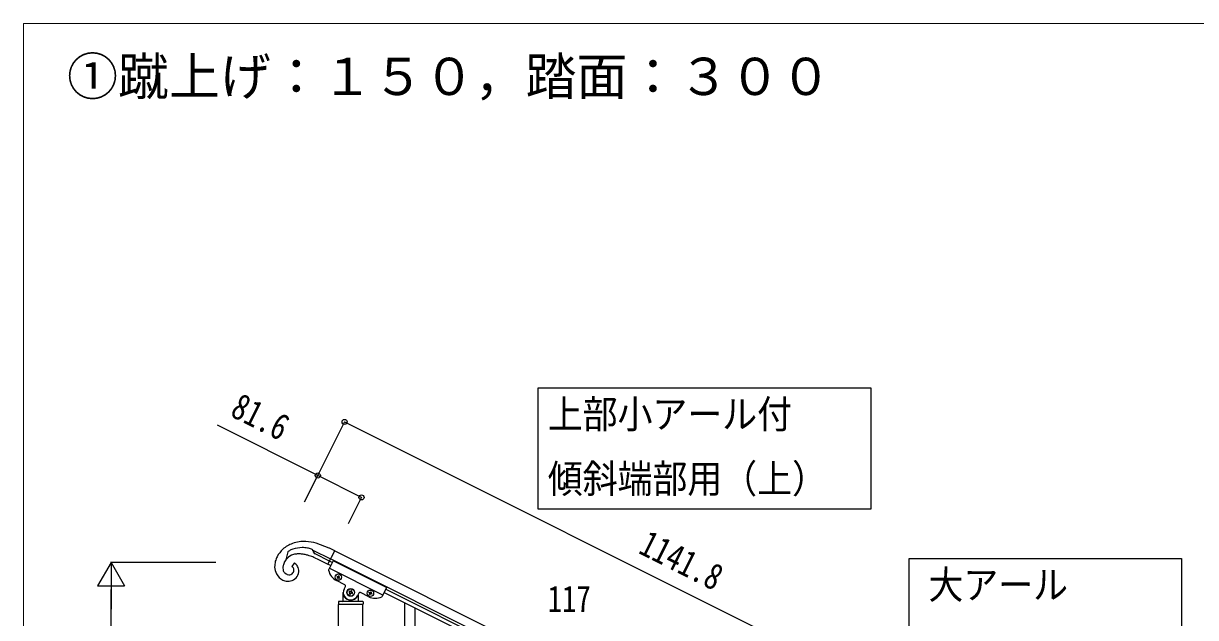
# Model space of a CAD drawing. Units: millimetres, scale not verified. Extents: x -4015 to 4015, y -2862 to 2860.
# Drawn here: x -3965 to -2010, y 1818 to 2810 of the extents above; entities that cross this region are included whole.
import ezdxf
from ezdxf.enums import TextEntityAlignment as Align

# ---------------------------------------------------------------- set-up
doc = ezdxf.new("R2010")
doc.units = ezdxf.units.MM
doc.header["$LTSCALE"] = 10
for name, color, linetype in [('0-1_USER1', 3, 'Continuous'), ('0-3_YKK_A1', 4, 'Continuous'), ('0-4_YKK_D', 6, 'Continuous')]:
    doc.layers.add(name, color=color, linetype=linetype)
doc.layers.add('0-5_YKK_ZWAK', color=92, linetype='Continuous', lineweight=18)
doc.styles.add('ＭＳ ゴシック', font='')
doc.styles.get('ＭＳ ゴシック').set_extended_font_data('MS Gothic')

msp = doc.modelspace()

# ---------------------------------------------------------------- linework, layer by layer
at = {"layer": '0-3_YKK_A1'}
for p, q in [((-3455.23, 1934.04), (-3476.78, 1942.43)), ((-3524.21, 1927.95), (-3527.57, 1914.5)), ((-3523.37, 1928.55), (-3524.21, 1927.95)), ((-3482.23, 1930.79), (-3452.68, 1915.99)), ((-3482.12, 1929.53), (-3482.17, 1929.76)), ((-3481.39, 1927.35), (-3481.46, 1927.5)), ((-3478.97, 1917.82), (-3473.9, 1915.44)), ((-3454.47, 1912.41), (-3478.31, 1924.35)), ((-3457.14, 1907.04), (-3445.96, 1929.4)), ((-2497.74, 1455.19), (-3446, 1929.42)), ((-3529.71, 1910.72), (-3529.45, 1911.25)), ((-3513.61, 1909.04), (-3517.37, 1903.26)), ((-3516.47, 1902.7), (-3516.35, 1902.6)), ((-3473.9, 1915.44), (-3457.15, 1907.05)), ((-3452.71, 1904.82), (-3457.18, 1907.06)), ((-3448.69, 1912.87), (-3455.98, 1898.28)), ((-3365.51, 1855.62), (-3454.95, 1900.35)), ((-3450.03, 1910.19), (-3454.5, 1912.43)), ((-2504.45, 1441.77), (-3452.71, 1916)), ((-3359.25, 1868.14), (-3448.69, 1912.87)), ((-3528.16, 1891.51), (-3528.57, 1891.83)), ((-3526.25, 1890.44), (-3526.9, 1890.74)), ((-3526.04, 1890.36), (-3526.25, 1890.44)), ((-3517.01, 1891.33), (-3517.35, 1891.09)), ((-3429.01, 1872.85), (-3442.87, 1879.78)), ((-3441.04, 1886.67), (-3441.9, 1887.1)), ((-3438.89, 1884.52), (-3438.04, 1884.09)), ((-3431.67, 1846.1), (-3431.67, 1860.1)), ((-3430.35, 1865.69), (-3428.12, 1870.16)), ((-3420.65, 1861.58), (-3421.83, 1862.17)), ((-3417.7, 1858.62), (-3416.52, 1858.03)), ((-3405.76, 1858.98), (-3407.99, 1854.51)), ((-3389.21, 1852.94), (-3403.07, 1859.88)), ((-3387.81, 1858.97), (-3388.67, 1859.4)), ((-3384.8, 1858.54), (-3383.94, 1858.11)), ((-3359.25, 1868.14), (-3366.55, 1853.55)), ((-3363.27, 1860.1), (-2552.71, 1454.73)), ((-3360.59, 1865.46), (-2550.03, 1460.09)), ((-3439.67, 1844.1), (-3439.67, 1840.6)), ((-3398.92, 1840.1), (-3439.42, 1840.1)), ((-3439.42, 1204.39), (-3439.42, 1840.1)), ((-3399.17, 1840.1), (-3439.17, 1840.1)), ((-3399.67, 1845.1), (-3438.67, 1845.1)), ((-3430.67, 1853.1), (-3430.4, 1853.1)), ((-3407.67, 1853.1), (-3407.95, 1853.1)), ((-3406.67, 1855.55), (-3406.67, 1846.1)), ((-3398.92, 1204.39), (-3398.92, 1840.1)), ((-3398.67, 1844.1), (-3398.67, 1840.6)), ((-3328.67, 1658.15), (-3328.67, 1842.67)), ((-3311.67, 1691.06), (-3311.67, 1834.17))]:
    msp.add_line(p, q, dxfattribs=at)
for points in [[(-2551.64, 2201.69), (-2551.64, 1999.14), (-3106.2, 1999.14), (-3106.2, 2201.69)], [(-2032.8, 1916.79), (-2032.8, 1714.24), (-2487.36, 1714.24), (-2487.36, 1916.79)]]:
    msp.add_lwpolyline(points, close=True, dxfattribs=at)
for points in [[(-3482.17, 1929.76), (-3482.25, 1931.21), (-3482.25, 1931.23)], [(-3445.96, 1929.4), (-3454.89, 1933.87), (-3455.23, 1934.04)], [(-3441.9, 1887.1), (-3442.33, 1886.24), (-3441.47, 1885.81)], [(-3441.04, 1884.52), (-3441.47, 1883.66), (-3440.61, 1883.23), (-3440.18, 1884.09)], [(-3438.89, 1886.67), (-3438.46, 1887.52), (-3439.32, 1887.95), (-3439.75, 1887.1)], [(-3438.04, 1884.09), (-3437.61, 1884.95), (-3438.46, 1885.38)], [(-3421.83, 1862.17), (-3422.42, 1860.99), (-3421.24, 1860.4)], [(-3420.65, 1858.62), (-3421.24, 1857.44), (-3420.06, 1856.85), (-3419.47, 1858.03)], [(-3417.7, 1861.58), (-3417.11, 1862.76), (-3418.29, 1863.35), (-3418.88, 1862.17)], [(-3416.52, 1858.03), (-3415.93, 1859.21), (-3417.11, 1859.8)], [(-3388.67, 1859.4), (-3388.24, 1860.26), (-3387.38, 1859.83)], [(-3386.09, 1860.26), (-3385.66, 1861.12), (-3384.8, 1860.69), (-3385.23, 1859.83)], [(-3383.94, 1858.11), (-3384.37, 1857.25), (-3385.23, 1857.68)], [(-3386.52, 1857.25), (-3386.95, 1856.39), (-3387.81, 1856.82), (-3387.38, 1857.68)]]:
    msp.add_lwpolyline(points, dxfattribs=at)
for centre, radius in [((-3439.97, 1885.59), 5.3), ((-3419.17, 1860.1), 6.5), ((-3419.17, 1860.1), 6), ((-3386.3, 1858.76), 5.3)]:
    msp.add_circle(centre, radius, dxfattribs=at)
for centre, radius, start, end in [((-3498.38, 1892.88), 52.1, 110.15979, 130.73084), ((-3495.85, 1881.52), 63.66, 88.20504, 108.7761), ((-3498.89, 1858.65), 86.64, 75.21844, 86.66806), ((-3495.29, 1897.45), 51.82, 154.47718, 163.63962), ((-3498.15, 1896.04), 49.91, 133.30379, 151.59947), ((-3478.74, 1884.05), 57.54, 144.91811, 151.79155), ((-3508.08, 1899.89), 24.36, 113.51795, 143.1456), ((-3493.34, 1882.73), 54.78, 120.95158, 123.24334), ((-3487.02, 1864.89), 73.44, 115.72459, 118.01634), ((-3488.15, 1858.53), 78.76, 110.6872, 112.97895), ((-3505.6, 1890.91), 33.61, 99.83835, 111.28797), ((-3498.14, 1877.12), 57.91, 91.91426, 107.93095), ((-3504.91, 1875.64), 48.81, 90.69402, 97.56745), ((-3506.72, 1856.5), 67.96, 86.68197, 88.97373), ((-3509.04, 1851.33), 73.28, 80.51866, 85.10171), ((-3500.4, 1879.51), 55.49, 80.49648, 89.65892), ((-3512.4, 1843.77), 81.33, 74.48295, 79.066), ((-3499.31, 1893.8), 41.23, 69.5535, 78.71594), ((-3524.3, 1809.05), 117.98, 71.13151, 73.42327), ((-3554.16, 1739.82), 193.24, 67.09985, 69.3916), ((-3512.92, 1865.29), 72.76, 65.06135, 67.3531), ((-3481.5, 1931.16), 0.75, 172.25093, 174.54269), ((-3470.95, 1931.87), 11.41, 191.83925, 198.71268), ((-3472.75, 1931.6), 9.63, 200.66564, 205.24869), ((-3474.61, 1931.24), 7.82, 209.84017, 241.71861), ((-3505.86, 1902.63), 40.27, 166.47005, 180.20458), ((-3516.05, 1904.17), 30.12, 183.20624, 206.04861), ((-3502.78, 1899.94), 29.56, 174.50021, 179.08326), ((-3517.75, 1900.77), 14.6, 181.37256, 197.38925), ((-3505.28, 1898.99), 27.19, 167.4139, 171.99695), ((-3496.51, 1895.86), 36.45, 161.02899, 165.61204), ((-3492.7, 1893.29), 40.92, 154.77504, 159.35809), ((-3520.46, 1897.36), 6.66, 53.2134, 62.37584), ((-3521.17, 1896.82), 7.53, 45.56761, 50.15066), ((-3522.93, 1895.45), 9.74, 39.22742, 43.81047), ((-3521.36, 1897.23), 7.41, 18.00644, 36.30213), ((-3522, 1897.49), 7.96, 333.9179, 14.7338), ((-3521.8, 1893.48), 17.59, 57.63921, 62.22226), ((-3521.16, 1895.7), 15.38, 30.14798, 55.25718), ((-3525.49, 1894.07), 19.97, 16.4891, 27.93872), ((-3522.41, 1895.7), 16.56, 335.5145, 14.10668), ((-3454.2, 1897.38), 2, 153.43, 191.92995), ((-3520.15, 1904.1), 26.47, 209.8073, 241.68574), ((-3522.94, 1901.3), 22.71, 244.53161, 265.10267), ((-3521.28, 1900.07), 11.03, 199.40874, 224.51793), ((-3516.12, 1906.46), 19.21, 227.32, 229.61175), ((-3521.12, 1901.61), 12.31, 235.13075, 242.00418), ((-3519.13, 1909.4), 20.26, 250.07281, 254.65586), ((-3524.13, 1897.6), 18.94, 267.74711, 332.43574), ((-3522.32, 1898.61), 9.02, 256.0133, 303.45241), ((-3522.52, 1897.99), 8.64, 309.6329, 332.47527), ((-3431.69, 1902.14), 25, 191.92995, 243.43), ((-3441.9, 1884.95), 0.96, 333.43, 63.43), ((-3440.61, 1887.53), 0.96, 243.43, 333.43), ((-3439.32, 1883.66), 0.96, 63.43, 153.43), ((-3438.04, 1886.24), 0.96, 153.43, 243.43), ((-3419.17, 1860.1), 12.5, 153.43, 333.43), ((-3429.91, 1871.06), 2, 333.43, 63.43), ((-3421.83, 1859.21), 1.32, 333.43, 63.43), ((-3420.06, 1862.76), 1.32, 243.43, 333.43), ((-3418.29, 1857.44), 1.32, 63.43, 153.43), ((-3416.52, 1860.99), 1.32, 153.43, 243.43), ((-3403.97, 1858.09), 2, 63.43, 153.43), ((-3388.24, 1858.11), 0.96, 333.43, 63.43), ((-3386.95, 1860.69), 0.96, 243.43, 333.43), ((-3384.37, 1859.4), 0.96, 153.43, 243.43), ((-3438.67, 1844.1), 1, 90, 180), ((-3439.17, 1840.6), 0.5, 180, 270), ((-3432.67, 1846.1), 1, 270, 0), ((-3430.67, 1852.1), 1, 90, 180), ((-3430.4, 1852.6), 0.5, 33.74899, 90), ((-3419.17, 1860.1), 13, 213.74899, 326.25101), ((-3407.95, 1852.6), 0.5, 90, 146.25101), ((-3407.67, 1852.1), 1, 0, 90), ((-3405.67, 1846.1), 1, 180, 270), ((-3399.67, 1844.1), 1, 0, 90), ((-3399.17, 1840.6), 0.5, 270, 0), ((-3378.03, 1875.3), 25, 243.43, 294.93005), ((-3385.66, 1856.82), 0.96, 63.43, 153.43), ((-3368.33, 1854.44), 2, 294.93005, 333.43)]:
    msp.add_arc(centre, radius, start, end, dxfattribs=at)
at = {"layer": '0-4_YKK_D'}
for p, q in [((-3494.76, 2014.18), (-3429.01, 2145.66)), ((-3429.46, 2144.76), (-2408.25, 1634.05)), ((-3496.22, 2011.26), (-3473.71, 2056.22)), ((-3423.17, 1974.91), (-3400.75, 2019.68)), ((-3819.17, 1910.1), (-3841.67, 1871.13)), ((-3644.03, 1910.1), (-3820.17, 1910.1)), ((-3819.17, 1910.1), (-3796.67, 1871.13)), ((-3819.17, 1910.1), (-3819.17, 1832.16)), ((-3841.67, 1871.13), (-3796.67, 1871.13)), ((-3819.17, 1155.1), (-3819.17, 1865.1))]:
    msp.add_line(p, q, dxfattribs=at)
msp.add_lwpolyline([(-3401.2, 2018.79), (-3474.16, 2055.32), (-3641.72, 2139.23)], dxfattribs=at)
for centre in [(-3429.46, 2144.76), (-3474.16, 2055.32), (-3401.2, 2018.79)]:
    msp.add_circle(centre, 4.25, dxfattribs=at)
at = {"layer": '0-5_YKK_ZWAK', "color": 7}
for p in [(3834.72, 2810.1), (-3965.28, -2489.9)]:
    msp.add_line(p, (-3965.28, 2810.1), dxfattribs=at)

# ---------------------------------------------------------------- texts
at = {"layer": '0-1_USER1', "style": 'ＭＳ ゴシック'}
msp.add_text('①蹴上げ：１５０，踏面：３００', height=62.32, dxfattribs=at).set_placement((-3892.5, 2671.81), align=Align.BOTTOM_LEFT)
at = {"layer": '0-3_YKK_A1', "style": 'ＭＳ ゴシック', "width": 0.9}
for s, p in [('上部小アール付', (-3090.37, 2119.87)), ('傾斜端部用（上）', (-3090.37, 2012.08)), ('大アール', (-2455.23, 1834.97))]:
    msp.add_text(s, height=47.42, dxfattribs=at).set_placement(p, align=Align.BOTTOM_LEFT)
at = {"layer": '0-4_YKK_D', "style": 'ＭＳ ゴシック', "width": 0.8}
for s, rotation, p in [('81.6', 333.4, (-3628.31, 2143.7)), ('1141.8', 333.43, (-2947.02, 1914.67))]:
    msp.add_text(s, height=43.99, rotation=rotation, dxfattribs=at).set_placement(p, align=Align.BOTTOM_LEFT)
msp.add_text('117', height=43.99, dxfattribs=at).set_placement((-3090.57, 1814.37), align=Align.BOTTOM_LEFT)

doc.saveas('drawing.dxf')
